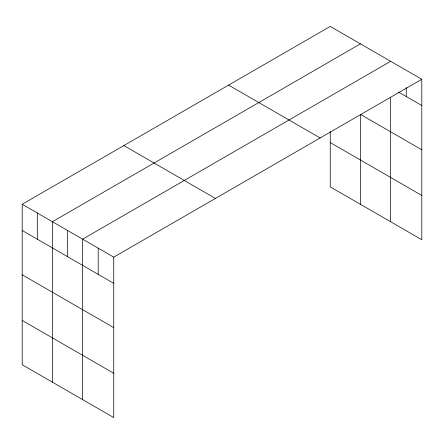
<?xml version="1.0" encoding="UTF-8"?>
<svg xmlns="http://www.w3.org/2000/svg" width="444" height="444" viewBox="0 0 444 444"><rect width="100%" height="100%" fill="white"/><g stroke="black" fill="none" stroke-linecap="round" stroke-linejoin="round"><path stroke-width="0.67" d="M390.67 97.214L390.67 221.761M22.2 204.268L113.758 257.126L113.758 417.582L22.2 364.724L22.2 204.268L330.242 26.418L421.8 79.276L421.8 239.732L330.242 186.874L330.242 131.513M360.456 43.862L52.414 221.711L52.414 382.167M390.67 61.305L82.628 239.155L82.628 399.611M113.758 257.126L421.8 79.276M398.451 92.019L421.8 105.5M421.8 149.794L360.456 114.38L360.456 204.318M330.242 142.574L421.8 195.438M228.588 85.109L320.146 137.967M123.854 145.577L215.412 198.435M22.2 230.486L113.758 283.344M22.2 274.781L113.758 327.644M22.2 320.424L113.758 373.282M406.238 87.54L406.238 96.509M98.191 248.141L98.191 274.359M67.521 230.43L67.521 256.649M37.307 212.987L37.307 239.205"/></g></svg>
